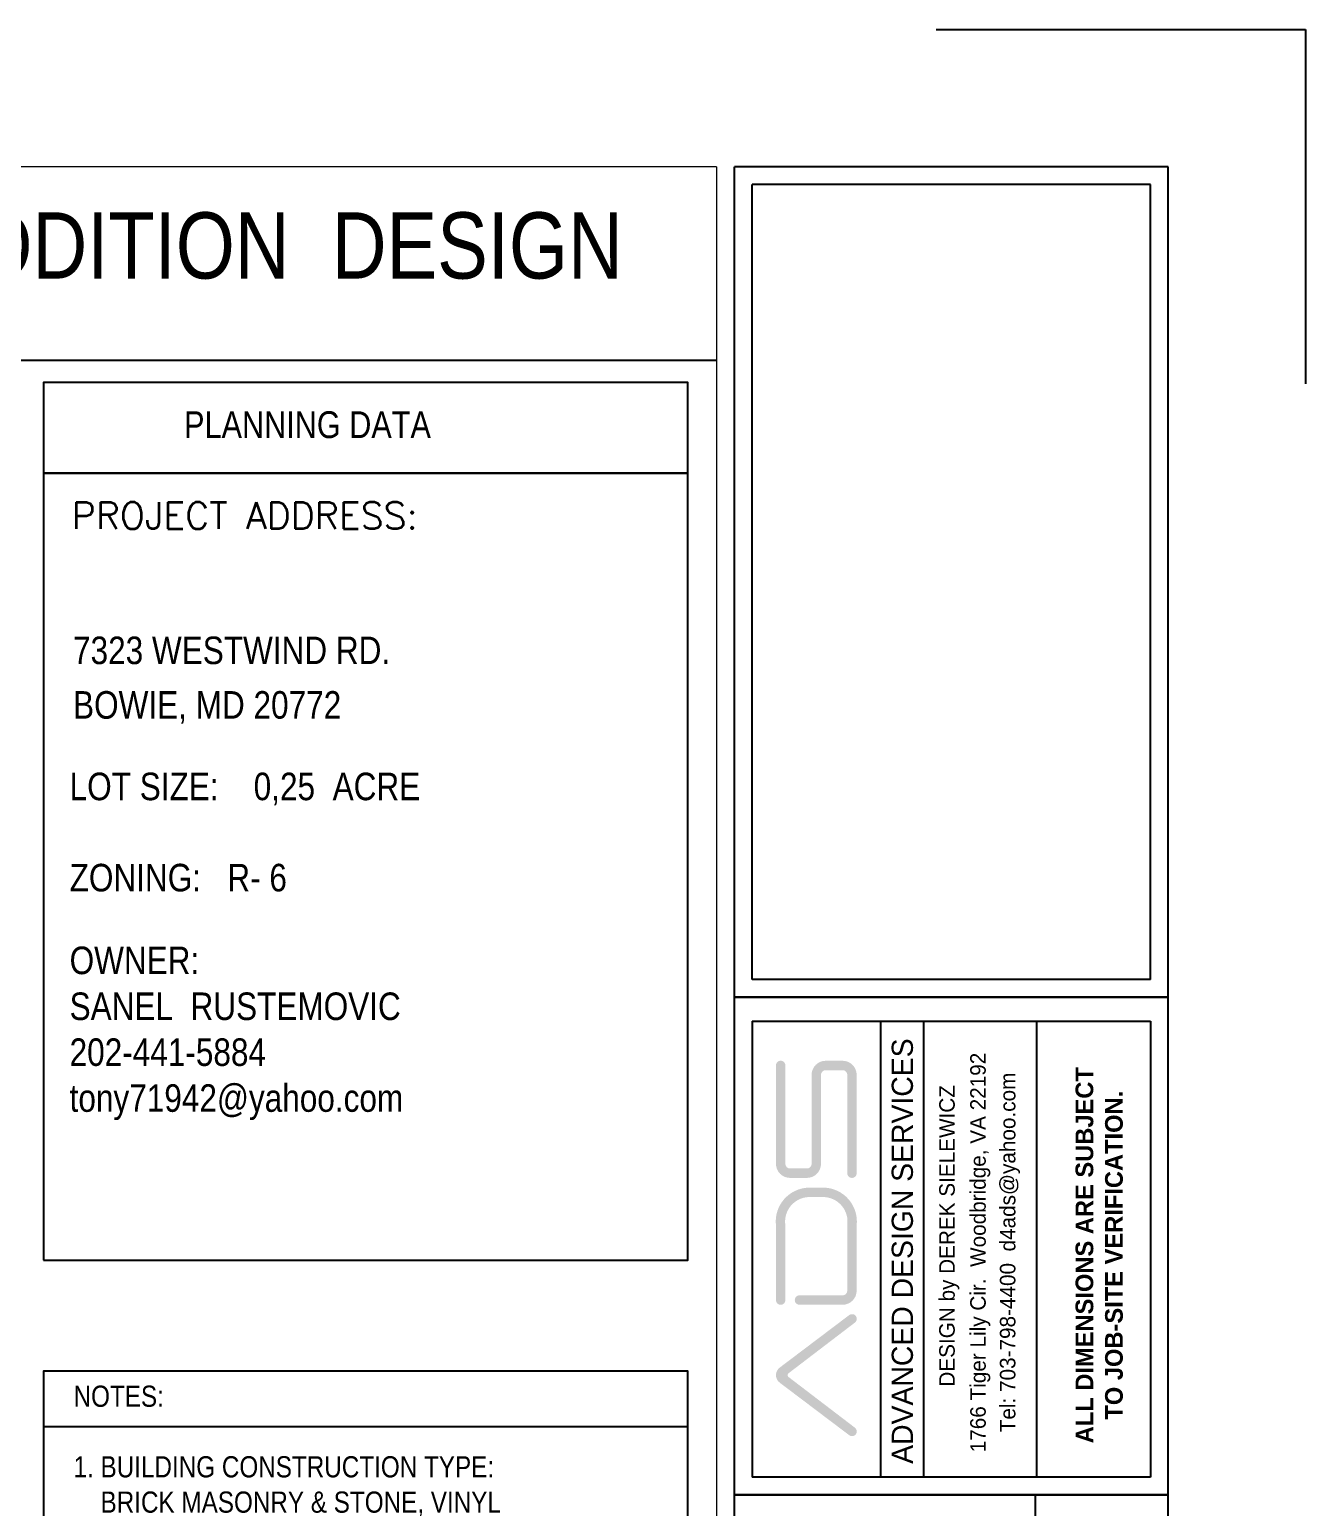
# Model space of a CAD drawing. Header units: inches. Extents: x -1842 to 12195, y -2228 to 2193.
# Drawn here: x 1395 to 1847, y 1020 to 1543 of the extents above; entities that cross this region are included whole.
import ezdxf

# ---------------------------------------------------------------- set-up
doc = ezdxf.new("R2010")
doc.units = ezdxf.units.IN
doc.header["$LTSCALE"] = 6
doc.header["$MEASUREMENT"] = 0
doc.layers.add('EXISTING walls', color=1, linetype='Continuous')
doc.layers.add('Title Block', color=7, linetype='Continuous')
doc.styles.add('ARCHSTYL', font='ARIALN.TTF', dxfattribs={"height": 5})
doc.styles.add('HS-DESIGN-PLAN', font='GOTHIC.TTF', dxfattribs={"height": 0.09375})
doc.styles.add('HS-DESIGN-TTLB', font='GOTHIC.TTF')
doc.styles.get("Standard").update_dxf_attribs({"font": 'ARIALN.TTF'})

msp = doc.modelspace()

# ---------------------------------------------------------------- hatches: boundary and pattern name
at = {"layer": 'Title Block'}
h = msp.add_hatch(color=256, dxfattribs=at)
h.paths.add_polyline_path([(1687.5281824, 1085.2007088, 0.1912949762), (1688.1961625, 1086.2357146), (1688.1961625, 1086.8827609, 0.1065363828), (1687.9175686, 1087.5283805, 0.1989123674), (1686.8343773, 1088.2051502), (1686.283702, 1088.2051502, 0.1139636446), (1685.5898969, 1087.9177667), (1661.0101236, 1069.3396385, 0.5149988252), (1661.0101236, 1063.9055228), (1685.5898969, 1045.3273946, 0.1139636446), (1686.283702, 1045.0400111), (1686.8343773, 1045.0400111, 0.1989123674), (1687.9175686, 1045.7167808, 0.1065363829), (1688.1961625, 1046.3624004), (1688.1961625, 1047.0094467, 0.1912949762), (1687.5281824, 1048.0444525), (1664.1137545, 1065.9289213, -0.5343557179), (1664.1137545, 1067.31624)])
h.paths.add_polyline_path([(1683.1898119, 1091.5427173, 0.4142135624), (1688.1961625, 1096.5490679), (1688.1961625, 1119.6888045, 0.440849221), (1676.5146777, 1133.0390729), (1671.2923268, 1133.0390729, 0.440849221), (1659.610842, 1119.6888045), (1659.610842, 1093.2115008, 0.4142135624), (1661.2796255, 1091.5427173, 0.4142135624), (1662.9484091, 1093.2115008), (1662.9484091, 1119.6888045, -0.4500136067), (1671.2923268, 1129.7015058), (1676.5146777, 1129.7015058, -0.4500136067), (1684.8585954, 1119.6888045), (1684.8585954, 1096.5490679, -0.4142135624), (1683.1898119, 1094.8802844), (1667.9547597, 1094.8802844, 0.4142135624), (1666.2859762, 1093.2115008, 0.4142135624), (1667.9547597, 1091.5427173)])
h.paths.add_polyline_path([(1672.2347187, 1141.480773, -0.4142135624), (1670.5659352, 1139.8119895), (1664.6171926, 1139.8119895, -0.4142135624), (1662.9484091, 1141.480773), (1662.9484091, 1176.3019944, 0.4142135624), (1661.2796255, 1177.9707779, 0.4142135624), (1659.610842, 1176.3019944), (1659.610842, 1141.480773, 0.4142135624), (1664.6171926, 1136.4744224), (1670.5659352, 1136.4744224, 0.4142135624), (1675.5722858, 1141.480773), (1675.5722858, 1172.9644273, -0.4142135624), (1677.2410693, 1174.6332108), (1683.1898119, 1174.6332108, -0.4142135624), (1684.8585954, 1172.9644273), (1684.8585954, 1138.1432059, 0.4142135624), (1686.527379, 1136.4744224, 0.4142135624), (1688.1961625, 1138.1432059), (1688.1961625, 1172.9644273, 0.4142135624), (1683.1898119, 1177.9707779), (1677.2410693, 1177.9707779, 0.4142135624), (1672.2347187, 1172.9644273)])
h = msp.add_hatch(color=256, dxfattribs=at)
h.paths.add_polyline_path([(1687.5281824, 1085.2007088, 0.1912949762), (1688.1961625, 1086.2357146), (1688.1961625, 1086.8827609, 0.1065363828), (1687.9175686, 1087.5283805, 0.1989123674), (1686.8343773, 1088.2051502), (1686.283702, 1088.2051502, 0.1139636446), (1685.5898969, 1087.9177667), (1661.0101236, 1069.3396385, 0.5149988252), (1661.0101236, 1063.9055228), (1685.5898969, 1045.3273946, 0.1139636446), (1686.283702, 1045.0400111), (1686.8343773, 1045.0400111, 0.1989123674), (1687.9175686, 1045.7167808, 0.1065363829), (1688.1961625, 1046.3624004), (1688.1961625, 1047.0094467, 0.1912949762), (1687.5281824, 1048.0444525), (1664.1137545, 1065.9289213, -0.5343557179), (1664.1137545, 1067.31624)])
h.paths.add_polyline_path([(1683.1898119, 1091.5427173, 0.4142135624), (1688.1961625, 1096.5490679), (1688.1961625, 1119.6888045, 0.440849221), (1676.5146777, 1133.0390729), (1671.2923268, 1133.0390729, 0.440849221), (1659.610842, 1119.6888045), (1659.610842, 1093.2115008, 0.4142135624), (1661.2796255, 1091.5427173, 0.4142135624), (1662.9484091, 1093.2115008), (1662.9484091, 1119.6888045, -0.4500136067), (1671.2923268, 1129.7015058), (1676.5146777, 1129.7015058, -0.4500136067), (1684.8585954, 1119.6888045), (1684.8585954, 1096.5490679, -0.4142135624), (1683.1898119, 1094.8802844), (1667.9547597, 1094.8802844, 0.4142135624), (1666.2859762, 1093.2115008, 0.4142135624), (1667.9547597, 1091.5427173)])
h.paths.add_polyline_path([(1672.2347187, 1141.480773, -0.4142135624), (1670.5659352, 1139.8119895), (1664.6171926, 1139.8119895, -0.4142135624), (1662.9484091, 1141.480773), (1662.9484091, 1176.3019944, 0.4142135624), (1661.2796255, 1177.9707779, 0.4142135624), (1659.610842, 1176.3019944), (1659.610842, 1141.480773, 0.4142135624), (1664.6171926, 1136.4744224), (1670.5659352, 1136.4744224, 0.4142135624), (1675.5722858, 1141.480773), (1675.5722858, 1172.9644273, -0.4142135624), (1677.2410693, 1174.6332108), (1683.1898119, 1174.6332108, -0.4142135624), (1684.8585954, 1172.9644273), (1684.8585954, 1138.1432059, 0.4142135624), (1686.527379, 1136.4744224, 0.4142135624), (1688.1961625, 1138.1432059), (1688.1961625, 1172.9644273, 0.4142135624), (1683.1898119, 1177.9707779), (1677.2410693, 1177.9707779, 0.4142135624), (1672.2347187, 1172.9644273)])

# ---------------------------------------------------------------- linework, layer by layer
msp.add_line((1638.5925684, 1426.0152255), (711.6595625, 1426.0152255))
msp.add_lwpolyline([(143.5333337, 1494.6223555, 0.5, 0.5, 0), (1638.5925684, 1494.6223555, 0, 0, 0), (1638.5925684, 368.173134, 0.5, 0.5, 0), (143.5333337, 368.173134, 0.5, 0.5, 0)], format="xyseb")
at = {"layer": 'EXISTING walls', "color": 7, "ltscale": 50}
for points in [[(1400.2793614, 1386.0516702), (1628.4305925, 1386.0516702), (1628.4305925, 1418.1378812), (1400.2793614, 1418.1378812)], [(1400.2793614, 1107.3082651), (1628.4305925, 1107.3082651), (1628.4305925, 1386.0516702), (1400.2793614, 1386.0516702)]]:
    msp.add_lwpolyline(points, close=True, dxfattribs=at)
msp.add_lwpolyline([(1628.4305925, 946.8652119), (1628.4305925, 1068.0736949), (1400.2793614, 1068.0736949), (1400.2793614, 946.8652119)], dxfattribs=at)
at = {"layer": 'Title Block'}
for p, q in [((1716.3060684, 1543.1993155), (1847.1096534, 1543.1993155)), ((1716.3060684, 1543.1993155), (1847.1096534, 1543.1993155)), ((1847.1096534, 1543.1993155), (1847.1096534, 1417.7088355)), ((1847.1096534, 1543.1993155), (1847.1096534, 1417.7088355)), ((1847.1096534, 1543.1993155), (1847.1096534, 1417.7088355)), ((1847.1096534, 1543.1993155), (1847.1096534, 1417.7088355)), ((1847.1096534, 1543.1993155), (1847.1096534, 1417.7088355)), ((1847.1096534, 1543.1993155), (1847.1096534, 1417.7088355)), ((1847.1096534, 1543.1993155), (1847.1096534, 1417.7088355)), ((1847.1096534, 1543.1993155), (1847.1096534, 1417.7088355)), ((1847.1096534, 1543.1993155), (1847.1096534, 1417.7088355)), ((1847.1096534, 1543.1993155), (1847.1096534, 1417.7088355)), ((1847.1096534, 1543.1993155), (1847.1096534, 1417.7088355)), ((1847.1096534, 1543.1993155), (1847.1096534, 1417.7088355)), ((1847.1096534, 1543.1993155), (1847.1096534, 1417.7088355)), ((1847.1096534, 1543.1993155), (1847.1096534, 1417.7088355)), ((1847.1096534, 1543.1993155), (1847.1096534, 1417.7088355)), ((1847.1096534, 1543.1993155), (1847.1096534, 1417.7088355)), ((1847.1096534, 1543.1993155), (1847.1096534, 1417.7088355)), ((1847.1096534, 1543.1993155), (1847.1096534, 1417.7088355)), ((1847.1096534, 1543.1993155), (1847.1096534, 1417.7088355)), ((1847.1096534, 1543.1993155), (1847.1096534, 1417.7088355)), ((1847.1096534, 1543.1993155), (1847.1096534, 1417.7088355)), ((1847.1096534, 1543.1993155), (1847.1096534, 1417.7088355)), ((1847.1096534, 1543.1993155), (1847.1096534, 1417.7088355)), ((1847.1096534, 1543.1993155), (1847.1096534, 1417.7088355)), ((1847.1096534, 1543.1993155), (1847.1096534, 1417.7088355)), ((1847.1096534, 1543.1993155), (1847.1096534, 1417.7088355)), ((1847.1096534, 1543.1993155), (1847.1096534, 1417.7088355)), ((1847.1096534, 1543.1993155), (1847.1096534, 1417.7088355)), ((1847.1096534, 1543.1993155), (1847.1096534, 1417.7088355)), ((1847.1096534, 1543.1993155), (1847.1096534, 1417.7088355)), ((1644.9176934, 368.173124), (1644.9176934, 1494.6223455)), ((1798.5326934, 1494.6223455), (1644.9176934, 1494.6223455)), ((1798.5326934, 368.173124), (1798.5326934, 1494.6223455)), ((1792.2626934, 1488.3523455), (1651.1876934, 1488.3523455)), ((1651.1876934, 1206.7098455), (1651.1876934, 1488.3523455)), ((1792.2626934, 1488.3523455), (1651.1876934, 1488.3523455)), ((1651.1876934, 1206.7098455), (1651.1876934, 1488.3523455)), ((1792.2626934, 1206.7098455), (1792.2626934, 1488.3523455)), ((1792.2626934, 1206.7098455), (1792.2626934, 1488.3523455)), ((1792.2626934, 1206.7098455), (1651.1876934, 1206.7098455)), ((1792.2626934, 1206.7098455), (1651.1876934, 1206.7098455)), ((1644.9176934, 1200.4398455), (1798.5326934, 1200.4398455)), ((1644.9176934, 1200.4398455), (1798.5326934, 1200.4398455)), ((1644.9176934, 1200.4398455), (1798.5326934, 1200.4398455)), ((1798.5326934, 1200.4398455), (1644.9176934, 1200.4398455)), ((1651.2428184, 1192.0310955), (1792.2626934, 1192.0310955)), ((1651.2428184, 1192.0310955), (1651.2428184, 1030.5268462)), ((1651.2428184, 1192.0310955), (1651.2428184, 1030.5268462)), ((1696.7742907, 1030.5268462), (1696.7742907, 1192.0310955)), ((1696.7742907, 1030.5268462), (1696.7742907, 1192.0310955)), ((1712.0285225, 1030.5268462), (1712.0285225, 1192.0310955)), ((1712.0285225, 1030.5268462), (1712.0285225, 1192.0310955)), ((1752.0285225, 1030.5268462), (1752.0285225, 1192.0310955)), ((1752.0285225, 1030.5268462), (1752.0285225, 1192.0310955)), ((1792.2626934, 1192.0310955), (1792.2626934, 1030.5268462)), ((1400.2793614, 1048.4722337), (1628.4305925, 1048.4722337)), ((1792.2626934, 1030.5268462), (1651.1876934, 1030.5268462)), ((1644.9176934, 1024.2568462), (1798.5326934, 1024.2568462)), ((1644.9176934, 1024.2568462), (1798.5326934, 1024.2568462)), ((1798.5326934, 1024.2568462), (1644.9176934, 1024.2568462)), ((1751.5076934, 687.1946165), (1751.5076934, 1024.2568462))]:
    msp.add_line(p, q, dxfattribs=at)
at = {"layer": 'Title Block', "const_width": 0.5}
for points in [[(1638.5925684, 368.173124), (1638.5925684, 1494.6223455)], [(1644.9176934, 1494.6223455), (1798.5326934, 1494.6223455)], [(1644.9176934, 368.173124), (1644.9176934, 1494.6223455)], [(1798.5326934, 368.173124), (1798.5326934, 1494.6223455)], [(1644.9176934, 1200.4398455), (1798.5326934, 1200.4398455)], [(1644.9176934, 1200.4398455), (1798.5326934, 1200.4398455)], [(1644.9176934, 1024.2568462), (1798.5326934, 1024.2568462)], [(1644.9176934, 1024.2568462), (1798.5326934, 1024.2568462)], [(1751.5076934, 687.1946165), (1751.5076934, 1024.2568462)]]:
    msp.add_lwpolyline(points, dxfattribs=at)

# ---------------------------------------------------------------- texts
msp.add_text('PLANNING DATA', height=9.4725072).set_placement((1450.030399, 1398.5139569))
at = {"insert": (1410.2262382, 1375.7996348), "char_height": 9.4725072, "width": 632.624371447, "attachment_point": 1}
msp.add_mtext('{\\Fromans.shx;PROJECT ADDRESS:}', dxfattribs=at)
at = {"attachment_point": 1, "style": 'ARCHSTYL'}
for s, insert, char_height, width in [('7323 WESTWIND RD.', (1410.7001206, 1328.2034172), 9.75, 632.624371447), ('BOWIE, MD 20772', (1410.7001206, 1308.881654), 9.75, 632.624371447), ('LOT SIZE:    0,25  ACRE', (1409.4888347, 1280.0054774), 9.75, 632.624371447), ('ZONING:   R- 6\\P ', (1409.4888347, 1247.704812), 9.75, 632.624371447), ('OWNER:\\PSANEL  RUSTEMOVIC\\P202-441-5884\\Ptony71942@yahoo.com ', (1409.4888347, 1218.3970703), 9.75, 632.624371447), ('NOTES:\\P\\P1. BUILDING CONSTRUCTION TYPE: \\P    BRICK MASONRY & STONE, VINYL \\P    SIDING ELEVATION.\\P2. PARTITION WALLS: WOOD STUDS FRAME.\\P3. FLOORS: HARDWOOD, CARPET \\P    AND CERAMIC TILES.\\P ', (1410.8915025, 1062.9129384), 7.5, 486.634131882)]:
    msp.add_mtext(s, dxfattribs=dict(at, insert=insert, char_height=char_height, width=width))
at = {"layer": 'Title Block', "insert": (1250.0342264, 1478.4606469), "char_height": 23.46, "width": 810.022316669, "attachment_point": 1, "style": 'HS-DESIGN-TTLB'}
msp.add_mtext('\\pxb0.41667,a0.41667,t20;{\\fArial Narrow|b0|i0|c0|p34;-    NEW ADDITION  DESIGN}', dxfattribs=at)
at = {"layer": 'Title Block', "attachment_point": 5, "rotation": 90, "style": 'HS-DESIGN-PLAN'}
for s, insert, char_height, width in [('ADVANCED DESIGN SERVICES', (1704.4120683, 1110.5465389), 7.50975, 200.725788003), ('1766 Tiger Lily Cir.  Woodbridge, VA 22192', (1731.9784503, 1110.0499526), 5.48625, 248.576827248), ('1766 Tiger Lily Cir.  Woodbridge, VA 22192', (1731.9784503, 1110.0499526), 5.48625, 248.576827248), ('Tel: 703-798-4400  d4ads@yahoo.com', (1742.4863633, 1110.0729796), 5.48625, 248.576827248), ('Tel: 703-798-4400  d4ads@yahoo.com', (1742.4863633, 1110.0729796), 5.48625, 248.576827248), ('\\P{\\fCentury Gothic|b1|i0|c0|p34;\\H1.1429x;ALL DIMENSIONS ARE SUBJECT \\PTO JOB-SITE VERIFICATION.}', (1769.5409751, 1109.096174), 5.48625, 248.576827248), ('\\P{\\fCentury Gothic|b1|i0|c0|p34;\\H1.1429x;ALL DIMENSIONS ARE SUBJECT \\PTO JOB-SITE VERIFICATION.}', (1769.5409751, 1109.096174), 5.48625, 248.576827248), ('DESIGN by DEREK SIELEWICZ', (1721.0048074, 1115.9540474), 5.48625, 248.576827248), ('DESIGN by DEREK SIELEWICZ', (1721.0048074, 1115.9540474), 5.48625, 248.576827248)]:
    msp.add_mtext(s, dxfattribs=dict(at, insert=insert, char_height=char_height, width=width))

doc.saveas('drawing.dxf')
